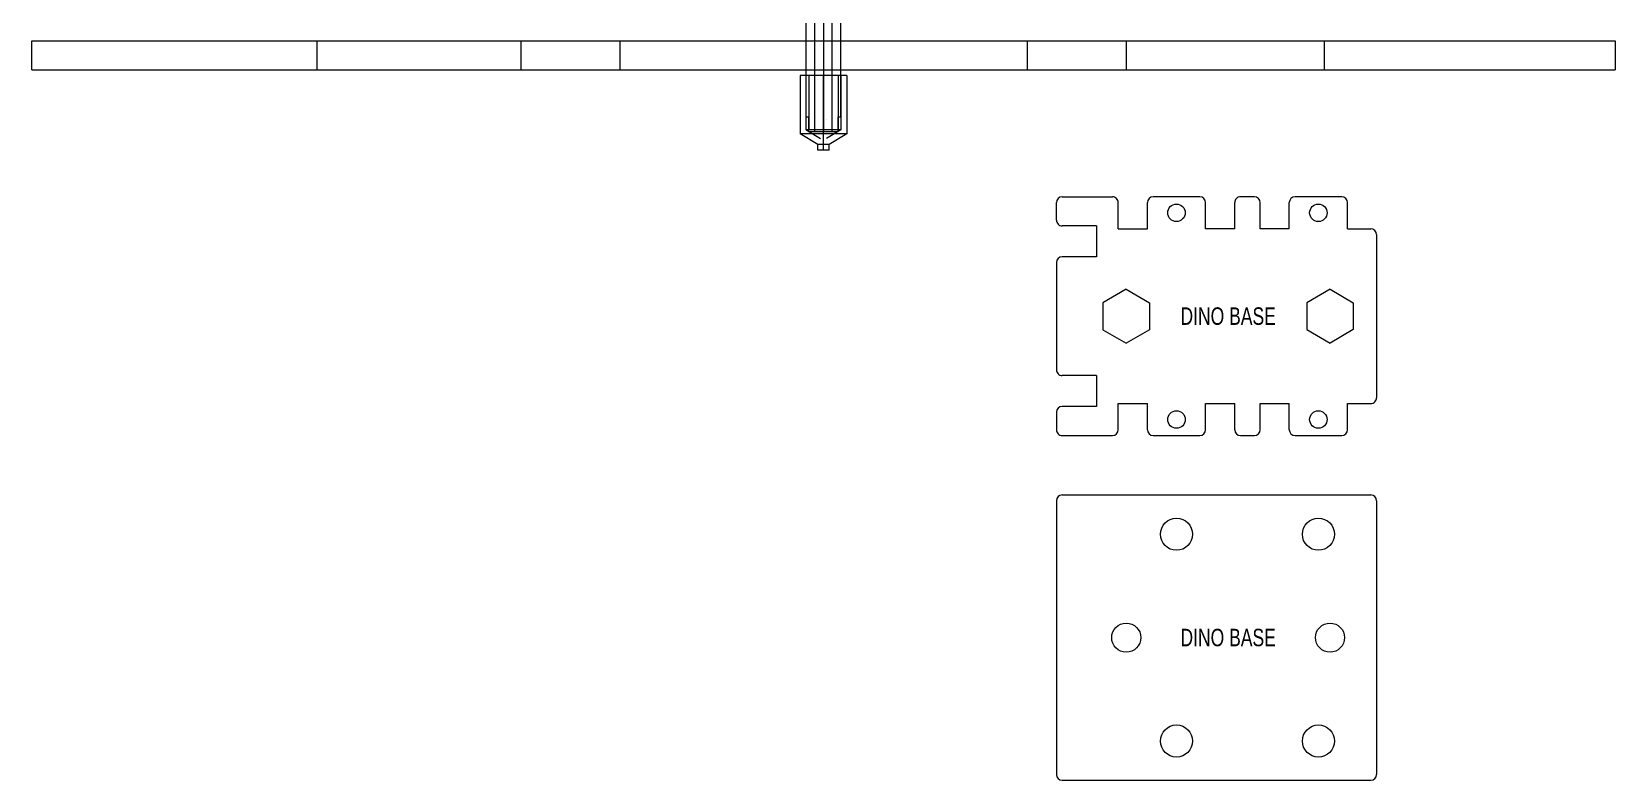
# Model space of a CAD drawing. Header units: millimetres. Extents: x -129 to 187, y -205 to 130.
# Drawn here: x -129.1 to 142.9, y -205 to -76.4 of the extents above; entities that cross this region are included whole.
import ezdxf

# ---------------------------------------------------------------- set-up
doc = ezdxf.new("R2010")
doc.units = ezdxf.units.MM
for name, pattern in [('CENTER2', [28.575, 19.05, -3.175, 3.175, -3.175]), ('DASHEDX2', [38.1, 25.4, -12.7]), ('DIVIDE', [31.75, 12.7, -6.35, 0, -6.35, 0, -6.35]), ('DOT2', [3.175, 0, -3.175])]:
    doc.linetypes.add(name, pattern=pattern)
for name, color, linetype, lineweight, true_color in [('6 Dino Bracket Text', 1, 'CONTINUOUS', 0, 0xff0000), ('6 Dino Brackets', 7, 'CONTINUOUS', 0, 0x000000), ('Drawings, Heater Barrel', 3, 'CONTINUOUS', 0, 0x00ff00), ('Drawings, Nozzle', 5, 'CONTINUOUS', 0, 0x0000ff), ('Drawings, z platform', 20, 'CONTINUOUS', 0, 0xff5500)]:
    doc.layers.add(name, color=color, linetype=linetype, lineweight=lineweight, true_color=true_color)
doc.styles.get("Standard").update_dxf_attribs({"font": 'txt', "width": 0.75})

msp = doc.modelspace()

# ---------------------------------------------------------------- linework, layer by layer
at = {"layer": '6 Dino Brackets'}
for p, q in [((46.9, -108.8), (46.9, -105.8)), ((47.9, -104.8), (56.52, -104.8)), ((57.52, -110.3), (57.52, -105.8)), ((62.52, -110.3), (62.52, -105.8)), ((71.52, -104.8), (63.52, -104.8)), ((72.52, -110.3), (72.52, -105.8)), ((77.52, -110.3), (77.52, -105.8)), ((80.9, -104.8), (78.52, -104.8)), ((81.9, -110.3), (81.9, -105.8)), ((86.9, -110.3), (86.9, -105.8)), ((95.9, -104.8), (87.9, -104.8)), ((96.9, -110.3), (96.9, -105.8)), ((53.77, -109.8), (47.9, -109.8)), ((53.77, -109.8), (53.77, -115.1)), ((57.52, -110.3), (62.52, -110.3)), ((77.52, -110.3), (72.52, -110.3)), ((86.9, -110.3), (81.9, -110.3)), ((96.9, -110.3), (100.89, -110.3)), ((101.89, -111.3), (101.9, -139.3)), ((46.9, -116.1), (46.9, -134.5)), ((53.77, -115.1), (47.9, -115.1)), ((58.9, -120.69), (54.9, -123)), ((58.9, -120.69), (62.9, -123)), ((93.9, -120.68), (89.9, -122.99)), ((93.9, -120.68), (97.9, -122.99)), ((54.9, -123), (54.9, -127.62)), ((62.9, -123), (62.9, -127.62)), ((89.9, -122.99), (89.9, -127.61)), ((97.9, -122.99), (97.9, -127.61)), ((54.9, -127.62), (58.9, -129.93)), ((62.9, -127.62), (58.9, -129.93)), ((89.9, -127.61), (93.9, -129.92)), ((97.9, -127.61), (93.9, -129.92)), ((53.77, -135.5), (47.9, -135.5)), ((53.77, -135.5), (53.77, -140.8)), ((53.77, -140.8), (47.9, -140.8)), ((57.53, -140.3), (62.53, -140.3)), ((57.53, -144.8), (57.53, -140.3)), ((62.53, -144.8), (62.53, -140.3)), ((72.53, -140.3), (77.52, -140.3)), ((72.53, -144.8), (72.53, -140.3)), ((77.52, -144.8), (77.52, -140.3)), ((81.9, -140.3), (86.9, -140.3)), ((81.9, -144.8), (81.9, -140.3)), ((86.9, -144.8), (86.9, -140.3)), ((96.9, -140.3), (100.9, -140.3)), ((96.9, -144.8), (96.9, -140.3)), ((46.9, -141.8), (46.9, -144.8)), ((47.9, -145.8), (56.53, -145.8)), ((63.53, -145.8), (71.53, -145.8)), ((78.52, -145.8), (80.9, -145.8)), ((87.9, -145.8), (95.9, -145.8)), ((46.9, -157), (46.9, -204)), ((47.9, -156), (100.9, -156)), ((101.9, -157), (101.9, -204)), ((47.9, -205), (100.9, -205))]:
    msp.add_line(p, q, dxfattribs=at)
for centre, radius in [((67.52, -107.55), 1.5), ((91.9, -107.55), 1.5), ((67.53, -143.05), 1.5), ((91.9, -143.05), 1.5), ((67.52, -162.75), 2.75), ((91.9, -162.75), 2.75), ((58.9, -180.5), 2.5), ((93.9, -180.5), 2.5), ((67.52, -198.25), 2.75), ((91.9, -198.25), 2.75)]:
    msp.add_circle(centre, radius, dxfattribs=at)
for centre, start, end in [((47.9, -105.8), 90.0015, 180), ((56.52, -105.8), 0, 90.0015), ((63.52, -105.8), 90, 180), ((71.52, -105.8), 0, 90), ((78.52, -105.8), 90, 180.0356), ((80.9, -105.8), 0, 90), ((87.9, -105.8), 90, 180), ((95.9, -105.8), 0, 90), ((47.9, -108.8), 180, 270.0308), ((100.89, -111.3), 0.0114, 90), ((47.9, -116.1), 90.0023, 180), ((47.9, -134.5), 180, 270.0023), ((47.9, -141.8), 90.0023, 180), ((100.9, -139.3), 270, 0.0114), ((47.9, -144.8), 180, 270.0015), ((56.53, -144.8), 270.0015, 0), ((63.53, -144.8), 180, 270), ((71.53, -144.8), 270, 0), ((78.52, -144.8), 180.0356, 270), ((80.9, -144.8), 270, 0), ((87.9, -144.8), 180, 270), ((95.9, -144.8), 270, 0), ((47.9, -157), 90, 180), ((100.9, -157), 0, 90), ((47.9, -204), 180, 270), ((100.9, -204), 270, 0)]:
    msp.add_arc(centre, 1, start, end, dxfattribs=at)
at = {"layer": 'Drawings, Heater Barrel'}
for p, q in [((3.9, -91.1), (3.9, -43.6)), ((6.9, -43.6), (6.9, -93.6)), ((9.9, -91.1), (9.9, -43.6)), ((3.9, -91.1), (4.4, -91.1)), ((4.4, -93.6), (4.4, -91.1)), ((9.4, -91.1), (9.9, -91.1)), ((9.4, -93.6), (9.4, -91.1)), ((4.4, -93.6), (9.4, -93.6))]:
    msp.add_line(p, q, dxfattribs=at)
at = {"layer": 'Drawings, Heater Barrel', "linetype": 'DASHEDX2', "lineweight": 5}
for p, q in [((5.4, -93.6), (5.4, -43.6)), ((8.4, -93.6), (8.4, -43.6))]:
    msp.add_line(p, q, dxfattribs=at)
at = {"layer": 'Drawings, Nozzle'}
for p, q in [((10.9, -84), (2.9, -84)), ((2.9, -84), (2.9, -94)), ((10.9, -84), (10.9, -94)), ((5.9, -95.8), (2.9, -94)), ((10.9, -94), (2.9, -94)), ((10.9, -94), (7.9, -95.8)), ((5.9, -96.8), (5.9, -95.8)), ((7.9, -95.8), (5.9, -95.8)), ((7.9, -96.8), (5.9, -96.8)), ((7.9, -96.8), (7.9, -95.8))]:
    msp.add_line(p, q, dxfattribs=at)
at = {"layer": 'Drawings, Nozzle', "linetype": 'DASHEDX2', "lineweight": 0}
for p, q in [((3.9, -93.3), (3.9, -84)), ((4.4, -84), (4.4, -93.3)), ((9.4, -84), (9.4, -93.3)), ((9.9, -84), (9.9, -93.3)), ((3.9, -93.3), (6.4, -94.8)), ((9.9, -93.3), (3.9, -93.3)), ((9.9, -93.3), (7.4, -94.8))]:
    msp.add_line(p, q, dxfattribs=at)
at = {"layer": 'Drawings, Nozzle', "linetype": 'CENTER2'}
msp.add_line((6.9, -96.8), (6.9, -84), dxfattribs=at)
at = {"layer": 'Drawings, Nozzle', "linetype": 'DASHEDX2', "lineweight": 5}
msp.add_line((7.4, -91.5), (7.4, -91.5), dxfattribs=at)
at = {"layer": 'Drawings, Nozzle', "linetype": 'DOT2'}
for p, q in [((6.4, -96.8), (6.4, -94.8)), ((7.4, -96.8), (7.4, -94.8))]:
    msp.add_line(p, q, dxfattribs=at)
at = {"layer": 'Drawings, z platform'}
for p, q in [((-129.1, -83), (-129.1, -78)), ((-129.1, -78), (142.9, -78)), ((-28.1, -78), (-28.1, -83)), ((41.9, -78), (41.9, -83)), ((142.9, -78), (142.9, -83)), ((-129.1, -83), (142.9, -83))]:
    msp.add_line(p, q, dxfattribs=at)
at = {"layer": 'Drawings, z platform', "linetype": 'DIVIDE'}
for p, q in [((-80.1, -78), (-80.1, -83)), ((-45.1, -78), (-45.1, -83)), ((58.9, -78), (58.9, -83)), ((92.9, -78), (92.9, -83))]:
    msp.add_line(p, q, dxfattribs=at)

# ---------------------------------------------------------------- texts
at = {"layer": '6 Dino Bracket Text', "char_height": 3, "width": 100, "attachment_point": 5}
for insert in [(76.4, -125.31), (76.4, -180.5)]:
    msp.add_mtext('DINO\\~BASE', dxfattribs=dict(at, insert=insert))

doc.saveas('drawing.dxf')
